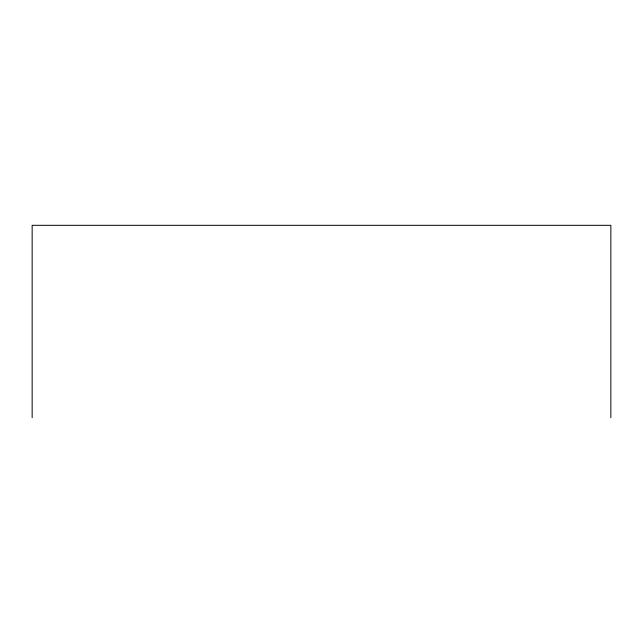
<?xml version="1.0" encoding="UTF-8"?>
<svg xmlns="http://www.w3.org/2000/svg" width="643" height="643" viewBox="0 0 643 643"><rect width="100%" height="100%" fill="white"/><g stroke="black" fill="none" stroke-linecap="round" stroke-linejoin="round"><path stroke-width="0.96" d="M610.85 417.685L610.85 225.315L32.15 225.315L32.15 417.685"/></g></svg>
